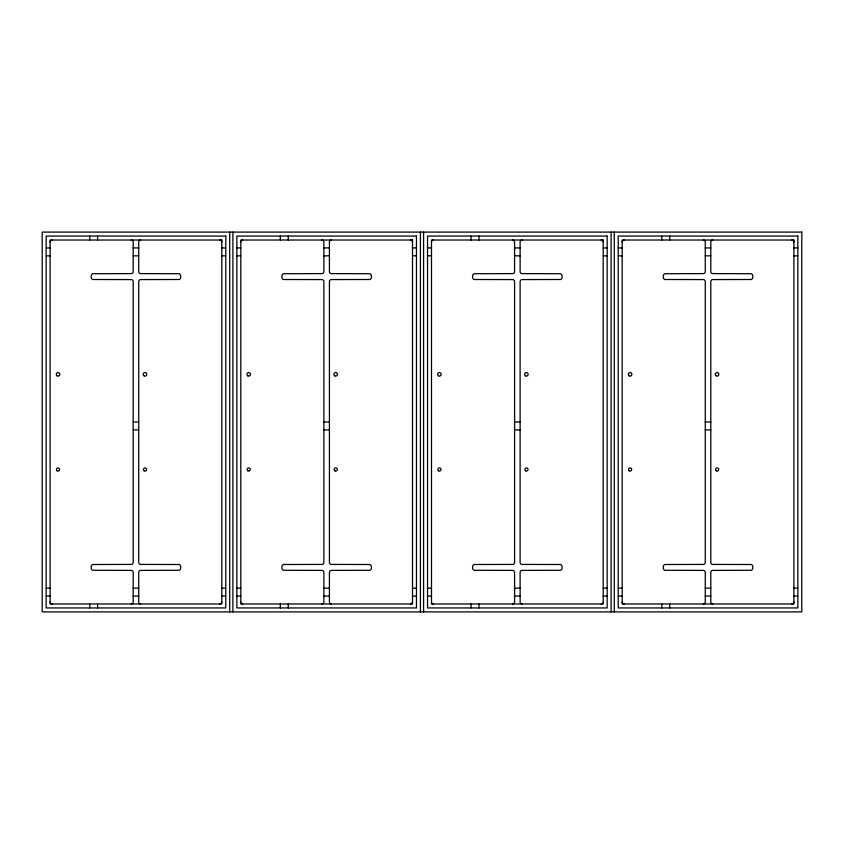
<?xml version="1.0" encoding="UTF-8"?>
<svg xmlns="http://www.w3.org/2000/svg" width="844" height="844" viewBox="0 0 844 844"><rect width="100%" height="100%" fill="white"/><g stroke="black" fill="none" stroke-linecap="round" stroke-linejoin="round"><path stroke-width="1.27" d="M46.156 247.925L50.112 247.925M133.194 247.925L138.732 247.925M221.814 247.925L225.77 247.925M236.847 247.925L240.804 247.925M323.885 247.925L329.424 247.925M412.505 247.925L416.461 247.925M427.539 247.925L431.495 247.925M514.576 247.925L520.115 247.925M603.196 247.925L607.152 247.925M618.23 247.925L622.186 247.925M705.267 247.925L710.806 247.925M793.887 247.925L797.844 247.925M46.156 255.837L50.112 255.837M133.194 255.837L138.732 255.837M221.814 255.837L225.77 255.837M236.847 255.837L240.804 255.837M323.885 255.837L329.424 255.837M412.505 255.837L416.461 255.837M427.539 255.837L431.495 255.837M514.576 255.837L520.115 255.837M603.196 255.837L607.152 255.837M618.23 255.837L622.186 255.837M705.267 255.837L710.806 255.837M793.887 255.837L797.844 255.837M133.194 422L138.732 422M323.885 422L329.424 422M514.576 422L520.115 422M705.267 422L710.806 422M133.194 429.912L138.732 429.912M323.885 429.912L329.424 429.912M514.576 429.912L520.115 429.912M705.267 429.912L710.806 429.912M46.156 588.162L50.112 588.162M133.194 588.162L138.732 588.162M221.814 588.162L225.77 588.162M236.847 588.162L240.804 588.162M323.885 588.162L329.424 588.162M412.505 588.162L416.461 588.162M427.539 588.162L431.495 588.162M514.576 588.162L520.115 588.162M603.196 588.162L607.152 588.162M618.23 588.162L622.186 588.162M705.267 588.162L710.806 588.162M793.887 588.162L797.844 588.162M46.156 596.075L50.112 596.075M133.194 596.075L138.732 596.075M221.814 596.075L225.77 596.075M236.847 596.075L240.804 596.075M323.885 596.075L329.424 596.075M412.505 596.075L416.461 596.075M427.539 596.075L431.495 596.075M514.576 596.075L520.115 596.075M603.196 596.075L607.152 596.075M618.23 596.075L622.186 596.075M705.267 596.075L710.806 596.075M793.887 596.075L797.844 596.075M669.661 236.056L669.661 240.012M669.661 603.987L669.661 607.944M661.749 236.056L661.749 240.012M661.749 603.987L661.749 607.944M614.274 232.1L614.274 611.9M611.109 232.1L611.109 611.9M478.97 236.056L478.97 240.012M478.97 603.987L478.97 607.944M471.057 236.056L471.057 240.012M471.057 603.987L471.057 607.944M423.582 232.1L423.582 611.9M420.417 232.1L420.417 611.9M288.279 236.056L288.279 240.012M288.279 603.987L288.279 607.944M280.366 236.056L280.366 240.012M280.366 603.987L280.366 607.944M232.891 232.1L232.891 611.9M229.726 232.1L229.726 611.9M97.587 236.056L97.587 240.012M97.587 603.987L97.587 607.944M89.675 236.056L89.675 240.012M89.675 603.987L89.675 607.944M140.705 603.987A1.983 1.983 0 0 1 138.732 602.004L138.732 572.38A1.983 1.983 0 0 1 140.705 570.396L179.287 570.28C181.302 569.7 181.302 565.079 179.287 564.499L140.705 564.425A1.983 1.983 0 0 1 138.732 562.452L138.732 281.548A1.983 1.983 0 0 1 140.705 279.575L179.287 279.501C181.302 278.921 181.302 274.3 179.287 273.72L140.705 273.604A1.983 1.983 0 0 1 138.732 271.62L138.732 241.985A1.983 1.983 0 0 1 140.705 240.012M221.814 602.015A1.983 1.983 0 0 1 219.83 603.987M219.83 240.012A1.983 1.983 0 0 1 221.814 241.996M131.221 240.012A1.983 1.983 0 0 1 133.194 241.985L133.194 271.62A1.983 1.983 0 0 1 131.221 273.604L92.64 273.72C90.624 274.3 90.624 278.921 92.64 279.501L131.221 279.575A1.983 1.983 0 0 1 133.194 281.548L133.194 562.452A1.983 1.983 0 0 1 131.221 564.425L92.64 564.499C90.624 565.079 90.624 569.7 92.64 570.28L131.221 570.396A1.983 1.983 0 0 1 133.194 572.38L133.194 602.015A1.983 1.983 0 0 1 131.221 603.987M50.112 241.985A1.983 1.983 0 0 1 52.096 240.012M52.096 603.987A1.983 1.983 0 0 1 50.112 602.004M703.295 240.012A1.983 1.983 0 0 1 705.267 241.996L705.267 271.62A1.983 1.983 0 0 1 703.295 273.604L664.713 273.72C662.698 274.3 662.698 278.921 664.713 279.501L703.295 279.575A1.983 1.983 0 0 1 705.267 281.548L705.267 562.452A1.983 1.983 0 0 1 703.295 564.425L664.713 564.499C662.698 565.079 662.698 569.7 664.713 570.28L703.295 570.396A1.983 1.983 0 0 1 705.267 572.38L705.267 602.015A1.983 1.983 0 0 1 703.284 603.987M622.186 241.985A1.983 1.983 0 0 1 624.17 240.012M624.159 603.987A1.983 1.983 0 0 1 622.186 602.004M712.779 603.987A1.983 1.983 0 0 1 710.806 602.004L710.806 572.38A1.983 1.983 0 0 1 712.779 570.396L751.36 570.28C753.375 569.7 753.375 565.079 751.36 564.499L712.779 564.425A1.983 1.983 0 0 1 710.806 562.452L710.806 281.548A1.983 1.983 0 0 1 712.779 279.575L751.36 279.501C753.375 278.921 753.375 274.3 751.36 273.72L712.779 273.604A1.983 1.983 0 0 1 710.806 271.62L710.806 241.985A1.983 1.983 0 0 1 712.779 240.012M793.887 602.015A1.983 1.983 0 0 1 791.904 603.987M791.904 240.012A1.983 1.983 0 0 1 793.887 241.996M512.603 240.012A1.983 1.983 0 0 1 514.576 241.996L514.576 271.62A1.983 1.983 0 0 1 512.603 273.604L474.022 273.72C472.007 274.3 472.007 278.921 474.022 279.501L512.603 279.575A1.983 1.983 0 0 1 514.576 281.548L514.576 562.452A1.983 1.983 0 0 1 512.603 564.425L474.022 564.499C472.007 565.079 472.007 569.7 474.022 570.28L512.603 570.396A1.983 1.983 0 0 1 514.576 572.38L514.576 602.015A1.983 1.983 0 0 1 512.603 603.987M431.495 241.985A1.983 1.983 0 0 1 433.478 240.012M433.478 603.987A1.983 1.983 0 0 1 431.495 602.004M522.088 603.987A1.983 1.983 0 0 1 520.115 602.004L520.115 572.38A1.983 1.983 0 0 1 522.088 570.396L560.669 570.28C562.684 569.7 562.684 565.079 560.669 564.499L522.088 564.425A1.983 1.983 0 0 1 520.115 562.452L520.115 281.548A1.983 1.983 0 0 1 522.088 279.575L560.669 279.501C562.684 278.921 562.684 274.3 560.669 273.72L522.088 273.604A1.983 1.983 0 0 1 520.115 271.62L520.115 241.985A1.983 1.983 0 0 1 522.088 240.012M603.196 602.015A1.983 1.983 0 0 1 601.213 603.987M601.223 240.012A1.983 1.983 0 0 1 603.196 241.996M331.397 603.987A1.983 1.983 0 0 1 329.424 602.004L329.424 572.38A1.983 1.983 0 0 1 331.397 570.396L369.978 570.28C371.993 569.7 371.993 565.079 369.978 564.499L331.397 564.425A1.983 1.983 0 0 1 329.424 562.452L329.424 281.548A1.983 1.983 0 0 1 331.397 279.575L369.978 279.501C371.993 278.921 371.993 274.3 369.978 273.72L331.397 273.604A1.983 1.983 0 0 1 329.424 271.62L329.424 241.985A1.983 1.983 0 0 1 331.397 240.012M412.505 602.015A1.983 1.983 0 0 1 410.522 603.987M410.522 240.012A1.983 1.983 0 0 1 412.505 241.996M321.912 240.012A1.983 1.983 0 0 1 323.885 241.996L323.885 271.62A1.983 1.983 0 0 1 321.912 273.604L283.331 273.72C281.316 274.3 281.316 278.921 283.331 279.501L321.912 279.575A1.983 1.983 0 0 1 323.885 281.548L323.885 562.452A1.983 1.983 0 0 1 321.912 564.425L283.331 564.499C281.316 565.079 281.316 569.7 283.331 570.28L321.912 570.396A1.983 1.983 0 0 1 323.885 572.38L323.885 602.015A1.983 1.983 0 0 1 321.912 603.987M240.804 241.985A1.983 1.983 0 0 1 242.787 240.012M242.787 603.987A1.983 1.983 0 0 1 240.804 602.004M801.8 232.1L42.2 232.1L42.2 611.9L801.8 611.9L801.8 232.1M225.77 236.056L46.156 236.056L46.156 607.944L225.77 607.944L225.77 236.056M416.461 236.056L236.847 236.056L236.847 607.944L416.461 607.944L416.461 236.056M607.152 236.056L427.539 236.056L427.539 607.944L607.152 607.944L607.152 236.056M797.844 236.056L618.23 236.056L618.23 607.944L797.844 607.944L797.844 236.056M221.814 240.012L50.112 240.012L50.112 603.987L221.814 603.987L221.814 240.012M412.505 240.012L240.804 240.012L240.804 603.987L412.505 603.987L412.505 240.012M603.196 240.012L431.495 240.012L431.495 603.987L603.196 603.987L603.196 240.012M793.887 240.012L622.186 240.012L622.186 603.987L793.887 603.987L793.887 240.012M144.271 470.846A1.583 1.583 0 0 0 146.645 469.475A1.583 1.583 0 0 0 144.271 468.103A1.583 1.583 0 0 0 144.271 470.846M144.081 375.854A1.772 1.772 0 0 0 146.75 374.367A1.772 1.772 0 0 0 144.124 372.795A1.772 1.772 0 0 0 144.081 375.854M57.234 470.846A1.583 1.583 0 0 0 59.607 469.475A1.583 1.583 0 0 0 57.234 468.103A1.583 1.583 0 0 0 57.234 470.846M57.118 375.854A1.772 1.772 0 0 0 59.797 374.367A1.772 1.772 0 0 0 57.16 372.795A1.772 1.772 0 0 0 57.118 375.854M629.191 470.773A1.583 1.583 0 0 0 631.671 469.612A1.583 1.583 0 0 0 629.434 468.04A1.583 1.583 0 0 0 629.191 470.773M629.191 375.854A1.772 1.772 0 0 0 631.871 374.367A1.772 1.772 0 0 0 629.234 372.795A1.772 1.772 0 0 0 629.191 375.854M716.345 470.846A1.583 1.583 0 0 0 718.719 469.475A1.583 1.583 0 0 0 716.345 468.103A1.583 1.583 0 0 0 716.345 470.846M716.155 375.854A1.772 1.772 0 0 0 718.824 374.367A1.772 1.772 0 0 0 716.197 372.795A1.772 1.772 0 0 0 716.155 375.854M438.616 470.846A1.583 1.583 0 0 0 440.99 469.475A1.583 1.583 0 0 0 438.616 468.103A1.583 1.583 0 0 0 438.616 470.846M438.5 375.854A1.772 1.772 0 0 0 441.18 374.367A1.772 1.772 0 0 0 438.542 372.795A1.772 1.772 0 0 0 438.5 375.854M525.654 470.846A1.583 1.583 0 0 0 528.027 469.475A1.583 1.583 0 0 0 525.654 468.103A1.583 1.583 0 0 0 525.654 470.846M525.464 375.854A1.772 1.772 0 0 0 528.133 374.367A1.772 1.772 0 0 0 525.506 372.795A1.772 1.772 0 0 0 525.464 375.854M334.962 470.846A1.583 1.583 0 0 0 337.336 469.475A1.583 1.583 0 0 0 334.962 468.103A1.583 1.583 0 0 0 334.962 470.846M334.773 375.854A1.772 1.772 0 0 0 337.442 374.367A1.772 1.772 0 0 0 334.815 372.795A1.772 1.772 0 0 0 334.773 375.854M247.809 470.773A1.583 1.583 0 0 0 250.288 469.612A1.583 1.583 0 0 0 248.052 468.04A1.583 1.583 0 0 0 247.809 470.773M247.809 375.854A1.772 1.772 0 0 0 250.489 374.367A1.772 1.772 0 0 0 247.851 372.795A1.772 1.772 0 0 0 247.809 375.854"/></g></svg>
